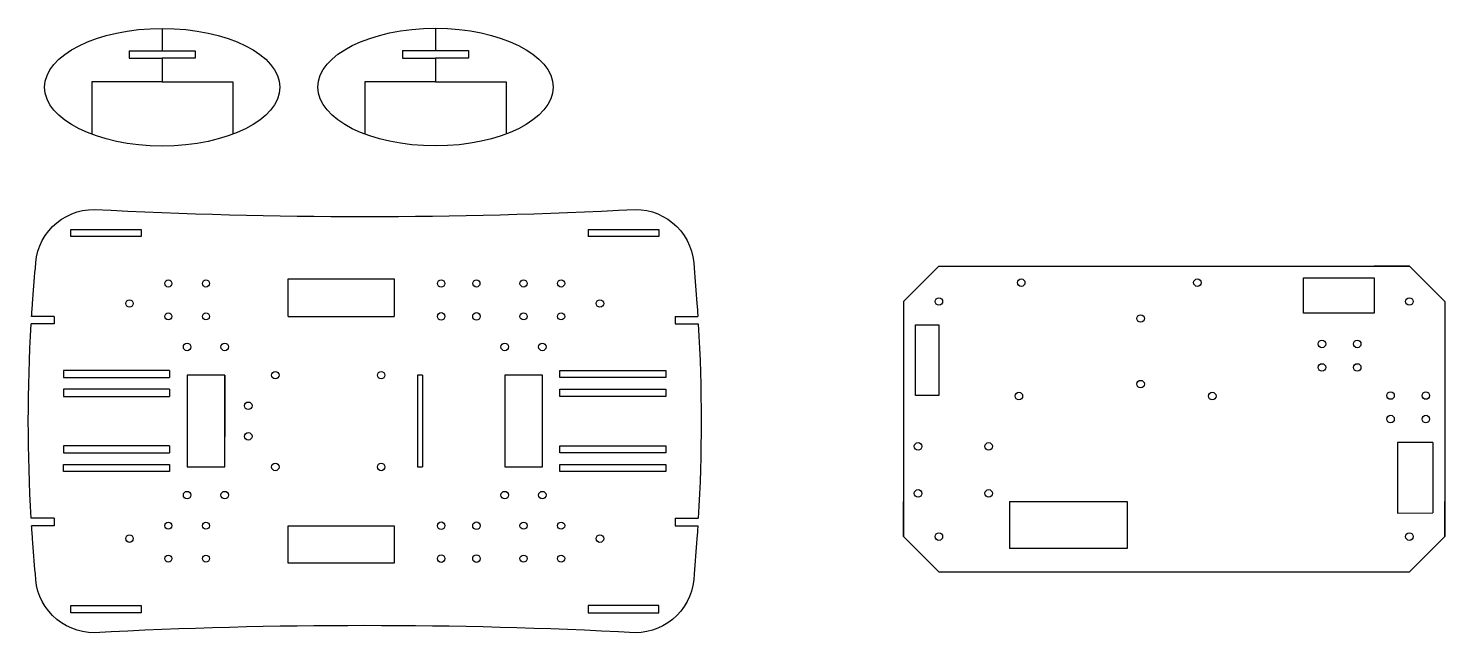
# Model space of a CAD drawing. Header units: centimetres. Extents: x 3.5 to 63.7, y 4.4 to 30.1.
import ezdxf

# ---------------------------------------------------------------- set-up
doc = ezdxf.new("R2010")
doc.units = ezdxf.units.CM
doc.header["$MEASUREMENT"] = 0

msp = doc.modelspace()

# ---------------------------------------------------------------- linework, layer by layer
for p, q in [((9.161, 30.055), (9.161, 29.105)), ((20.774, 30.061), (20.774, 29.111)), ((7.761, 29.105), (10.561, 29.105)), ((7.761, 29.105), (7.761, 28.785)), ((10.561, 29.105), (10.561, 28.785)), ((19.374, 29.111), (22.174, 29.111)), ((19.374, 29.111), (19.374, 28.791)), ((22.174, 29.111), (22.174, 28.791)), ((7.761, 28.785), (9.161, 28.785)), ((9.161, 28.785), (9.161, 27.785)), ((10.561, 28.785), (9.161, 28.785)), ((19.374, 28.791), (20.774, 28.791)), ((20.774, 28.791), (20.774, 27.791)), ((22.174, 28.791), (20.774, 28.791)), ((9.161, 27.785), (6.161, 27.785)), ((6.161, 27.785), (6.161, 25.555)), ((9.161, 27.785), (12.161, 27.785)), ((12.161, 27.785), (12.161, 25.555)), ((20.774, 27.791), (17.774, 27.791)), ((17.774, 27.791), (17.774, 25.561)), ((20.774, 27.791), (23.774, 27.791)), ((23.774, 27.791), (23.774, 25.561)), ((5.268, 21.21), (5.268, 21.51)), ((5.268, 21.51), (8.268, 21.51)), ((8.268, 21.21), (5.268, 21.21)), ((8.268, 21.51), (8.268, 21.21)), ((27.268, 21.51), (30.268, 21.51)), ((27.268, 21.51), (27.268, 21.21)), ((30.268, 21.21), (27.268, 21.21)), ((30.268, 21.51), (30.268, 21.21)), ((42.175, 19.945), (40.675, 18.445)), ((42.175, 19.945), (62.175, 19.945)), ((42.175, 19.945), (44.175, 19.945)), ((44.175, 19.945), (45.675, 19.945)), ((62.175, 19.945), (60.675, 19.945)), ((62.175, 19.945), (63.675, 18.445)), ((3.768, 19.86), (3.768, 19.86)), ((3.768, 19.86), (3.768, 19.86)), ((14.518, 17.81), (14.518, 19.41)), ((14.518, 19.41), (19.018, 19.41)), ((19.018, 19.41), (19.018, 17.81)), ((57.675, 17.945), (57.675, 19.445)), ((57.675, 19.445), (60.675, 19.445)), ((60.675, 19.445), (60.675, 17.945)), ((40.675, 18.445), (40.675, 8.445)), ((40.675, 18.445), (40.675, 17.445)), ((63.675, 18.445), (63.675, 8.445)), ((4.568, 17.49), (3.589, 17.49)), ((4.568, 17.81), (3.609, 17.81)), ((4.568, 17.81), (4.568, 17.49)), ((14.518, 17.81), (19.018, 17.81)), ((30.968, 17.81), (31.928, 17.81)), ((30.968, 17.81), (30.968, 17.49)), ((30.968, 17.49), (31.947, 17.49)), ((60.675, 17.945), (57.675, 17.945)), ((41.175, 14.445), (41.175, 17.445)), ((41.175, 17.445), (42.175, 17.445)), ((42.175, 17.445), (42.175, 14.445)), ((9.468, 15.51), (4.968, 15.51)), ((4.968, 15.51), (4.968, 15.21)), ((4.968, 15.21), (9.468, 15.21)), ((9.468, 15.51), (9.468, 15.21)), ((11.818, 15.31), (10.218, 15.31)), ((10.218, 15.31), (10.218, 11.41)), ((11.818, 11.41), (11.818, 15.31)), ((11.818, 15.31), (11.818, 14.01)), ((20.218, 15.31), (20.018, 15.31)), ((20.018, 15.31), (20.018, 11.41)), ((20.218, 15.31), (20.218, 11.41)), ((23.718, 15.31), (23.718, 11.41)), ((25.318, 15.31), (23.718, 15.31)), ((25.318, 11.41), (25.318, 15.31)), ((26.068, 15.51), (30.568, 15.51)), ((26.068, 15.21), (26.068, 15.51)), ((30.568, 15.21), (26.068, 15.21)), ((30.568, 15.51), (30.568, 15.21)), ((9.468, 14.71), (4.968, 14.71)), ((4.968, 14.71), (4.968, 14.41)), ((9.468, 14.71), (9.468, 14.41)), ((26.068, 14.71), (30.568, 14.71)), ((26.068, 14.41), (26.068, 14.71)), ((30.568, 14.71), (30.568, 14.41)), ((4.968, 14.41), (9.468, 14.41)), ((11.818, 14.01), (11.818, 12.71)), ((30.568, 14.41), (26.068, 14.41)), ((42.175, 14.445), (41.175, 14.445)), ((9.468, 12.31), (4.968, 12.31)), ((4.968, 12.31), (4.968, 12.01)), ((9.468, 12.31), (9.468, 12.01)), ((26.068, 12.31), (30.568, 12.31)), ((26.068, 12.01), (26.068, 12.31)), ((30.568, 12.31), (30.568, 12.01)), ((63.175, 12.445), (61.675, 12.445)), ((61.675, 12.445), (61.675, 9.445)), ((63.175, 12.445), (63.175, 9.455)), ((4.968, 12.01), (9.468, 12.01)), ((4.968, 11.21), (4.968, 11.51)), ((4.968, 11.51), (9.468, 11.51)), ((9.468, 11.51), (9.468, 11.21)), ((30.568, 12.01), (26.068, 12.01)), ((26.068, 11.51), (30.568, 11.51)), ((26.068, 11.21), (26.068, 11.51)), ((30.568, 11.51), (30.568, 11.21)), ((9.468, 11.21), (4.968, 11.21)), ((10.218, 11.41), (11.818, 11.41)), ((20.018, 11.41), (20.218, 11.41)), ((23.718, 11.41), (25.318, 11.41)), ((30.568, 11.21), (26.068, 11.21)), ((40.675, 8.445), (40.675, 9.945)), ((45.175, 9.945), (50.175, 9.945)), ((45.175, 9.945), (45.175, 7.945)), ((50.175, 9.945), (50.175, 7.945)), ((63.675, 8.445), (63.675, 9.945)), ((4.568, 9.23), (3.589, 9.23)), ((4.568, 9.23), (4.568, 8.91)), ((30.968, 9.23), (31.947, 9.23)), ((30.968, 9.23), (30.968, 8.91)), ((61.675, 9.445), (63.175, 9.455)), ((63.675, 8.445), (63.675, 9.445)), ((4.568, 8.91), (3.609, 8.91)), ((14.518, 8.91), (19.018, 8.91)), ((14.518, 7.31), (14.518, 8.91)), ((14.518, 8.91), (19.018, 8.91)), ((19.018, 8.91), (19.018, 7.31)), ((30.968, 8.91), (31.928, 8.91)), ((40.675, 8.445), (42.175, 6.945)), ((63.675, 8.445), (62.175, 6.945)), ((50.175, 7.945), (45.175, 7.945)), ((19.018, 7.31), (14.518, 7.31)), ((42.175, 6.945), (62.175, 6.945)), ((5.268, 5.21), (5.268, 5.51)), ((5.268, 5.51), (8.268, 5.51)), ((8.268, 5.51), (8.268, 5.21)), ((30.268, 5.51), (27.268, 5.51)), ((27.268, 5.51), (27.268, 5.21)), ((30.268, 5.21), (30.268, 5.51)), ((8.268, 5.21), (5.268, 5.21)), ((27.268, 5.21), (30.268, 5.21))]:
    msp.add_line(p, q)
for points in [[(3.609, 17.81, -0.000994), (3.627, 18.09), (3.646, 18.36, -0.005332), (3.768, 19.86, -0.414214), (6.268, 22.36)], [(6.268, 22.36, 0.026087), (29.268, 22.36)], [(29.268, 22.36, -0.414214), (31.768, 19.86, -0.005332), (31.891, 18.36), (31.909, 18.09, -0.000994), (31.928, 17.81, -0.000994)], [(3.589, 9.23, -0.029288), (3.589, 17.49)], [(31.947, 17.49, -0.029288), (31.947, 9.23, -0.029288)], [(6.268, 4.36, -0.414214), (3.768, 6.86, -0.005332), (3.646, 8.36), (3.627, 8.63, -0.000994), (3.609, 8.91, -0.000994)], [(31.928, 8.91, -0.000994), (31.909, 8.63), (31.891, 8.36, -0.005332), (31.768, 6.86, -0.414214), (29.268, 4.36)], [(29.268, 4.36, 0.026087), (6.268, 4.36)]]:
    msp.add_lwpolyline(points, format="xyb")
for centre, radius in [((9.418, 19.21), 0.15), ((11.018, 19.21), 0.15), ((21.018, 19.21), 0.16), ((22.518, 19.21), 0.15), ((24.518, 19.21), 0.15), ((26.118, 19.21), 0.15), ((45.675, 19.245), 0.16), ((53.163, 19.245), 0.16), ((7.768, 18.36), 0.16), ((27.768, 18.36), 0.16), ((42.175, 18.445), 0.16), ((62.175, 18.445), 0.16), ((9.418, 17.81), 0.15), ((11.018, 17.81), 0.15), ((21.018, 17.81), 0.16), ((22.518, 17.81), 0.16), ((24.518, 17.81), 0.15), ((26.118, 17.81), 0.15), ((50.751, 17.722), 0.16), ((10.218, 16.51), 0.16), ((11.818, 16.51), 0.16), ((23.718, 16.51), 0.16), ((25.318, 16.51), 0.16), ((58.457, 16.639), 0.16), ((59.957, 16.639), 0.16), ((58.457, 15.639), 0.16), ((59.957, 15.639), 0.16), ((13.968, 15.31), 0.16), ((18.468, 15.31), 0.16), ((50.751, 14.931), 0.16), ((45.575, 14.423), 0.16), ((53.796, 14.423), 0.16), ((61.375, 14.445), 0.16), ((62.875, 14.445), 0.16), ((12.818, 14.01), 0.16), ((61.375, 13.445), 0.16), ((62.875, 13.445), 0.16), ((12.818, 12.71), 0.16), ((41.291, 12.283), 0.16), ((44.291, 12.283), 0.16), ((13.968, 11.41), 0.16), ((18.468, 11.41), 0.16), ((10.218, 10.21), 0.16), ((11.818, 10.21), 0.16), ((23.718, 10.21), 0.16), ((25.318, 10.21), 0.16), ((41.291, 10.283), 0.16), ((44.291, 10.283), 0.16), ((9.418, 8.91), 0.15), ((11.018, 8.91), 0.15), ((21.018, 8.91), 0.16), ((22.518, 8.91), 0.16), ((24.518, 8.91), 0.15), ((26.118, 8.91), 0.15), ((7.768, 8.36), 0.16), ((27.768, 8.36), 0.16), ((42.175, 8.445), 0.16), ((62.175, 8.445), 0.16), ((9.418, 7.51), 0.15), ((11.018, 7.51), 0.15), ((21.018, 7.51), 0.16), ((22.518, 7.51), 0.16), ((24.518, 7.51), 0.15), ((26.118, 7.51), 0.15)]:
    msp.add_circle(centre, radius)
for centre in [(9.161, 27.555), (20.774, 27.561)]:
    msp.add_ellipse(centre, major_axis=(5, 0), ratio=0.5)

doc.saveas('drawing.dxf')
